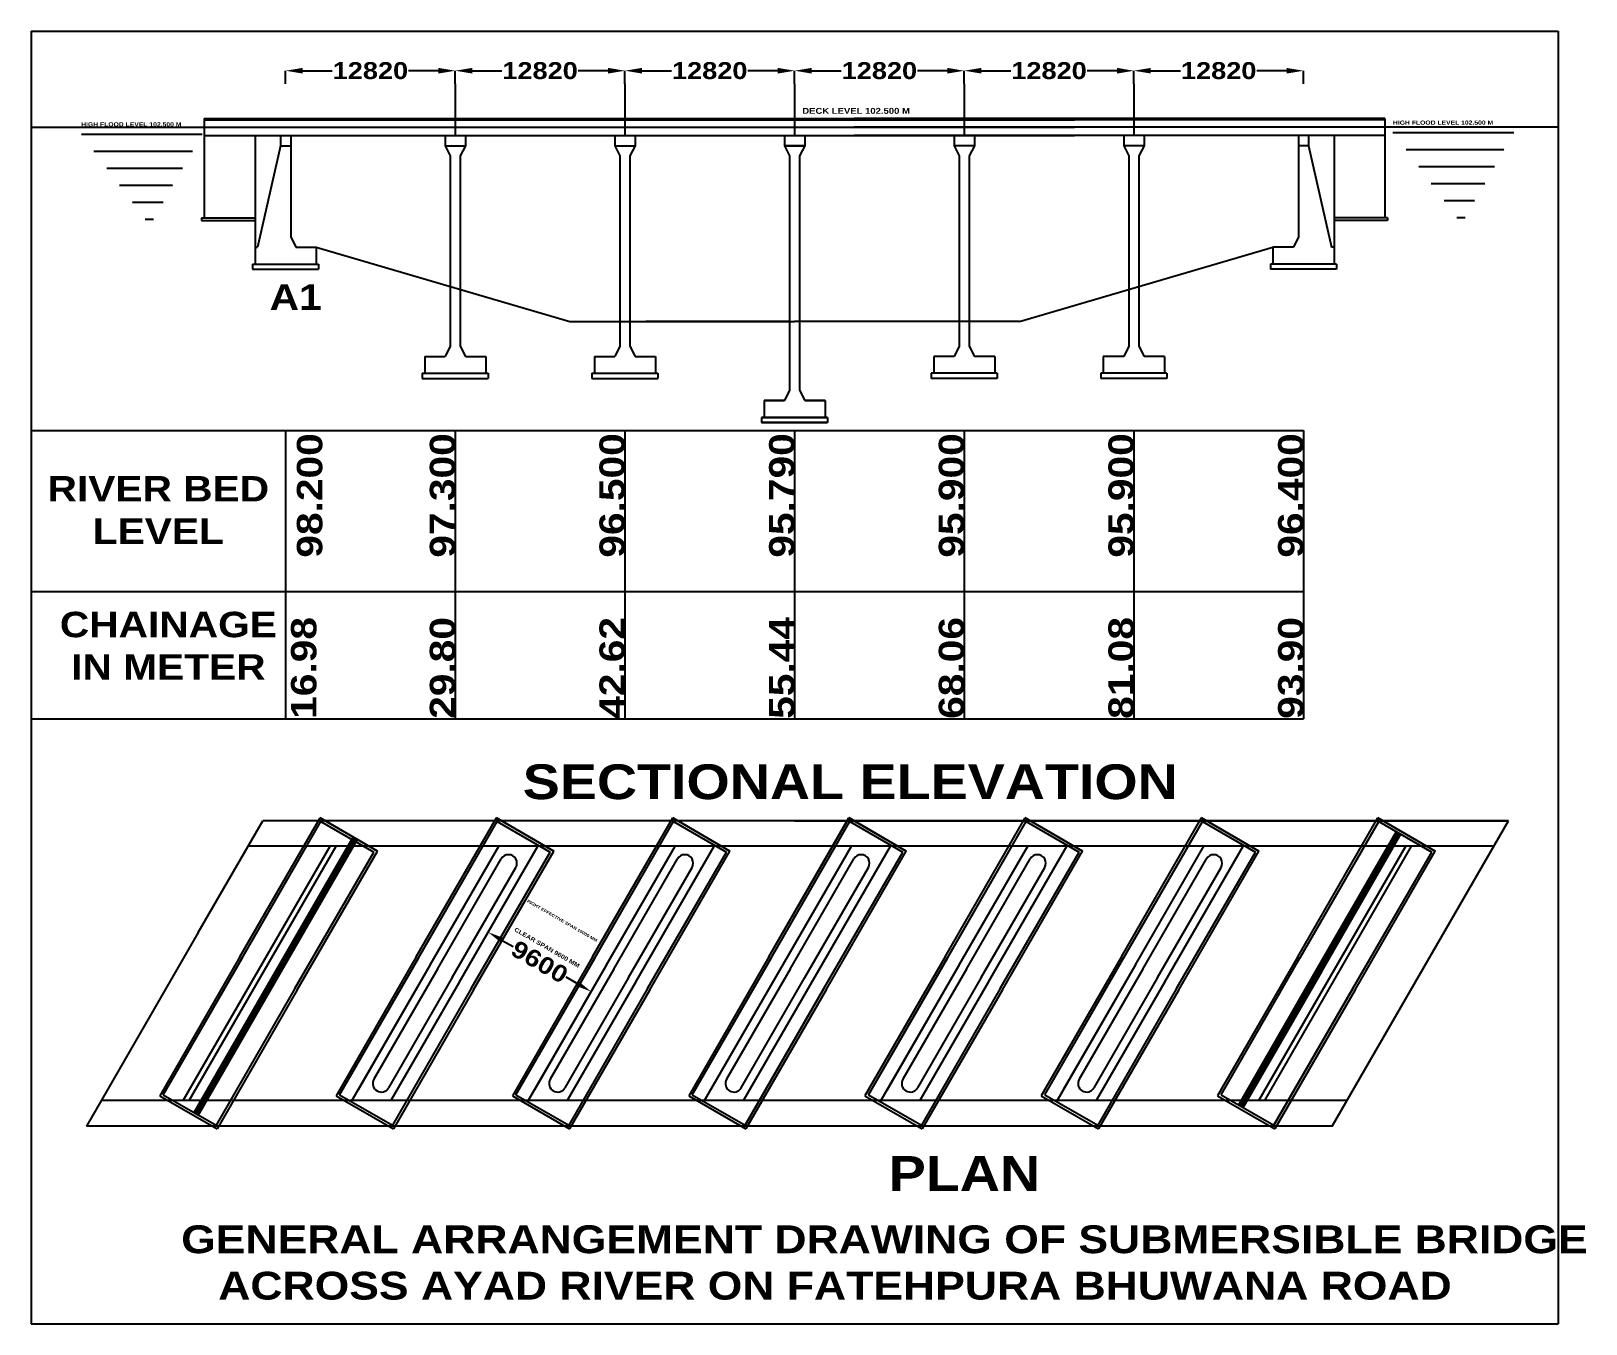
# Model space of a CAD drawing. Header units: millimetres. Extents: x -55849 to 35795, y -69701 to 6500.
import ezdxf

# ---------------------------------------------------------------- set-up
doc = ezdxf.new("R2010")
doc.units = ezdxf.units.MM
doc.linetypes.add('ACAD_ISO02W100', pattern=[15, 12, -3])
doc.styles.get("Standard").update_dxf_attribs({"font": 'ariblk.TTF'})
doc.dimstyles.new('ISO-25', dxfattribs={"dimtxt": 1000, "dimasz": 1000, "dimexe": 1.25, "dimexo": 0.625, "dimtad": 0, "dimtxsty": 'Standard', "dimcen": 75, "dimadec": 0, "dimazin": 0, "dimtfac": 1, "dimtmove": 0, "dimatfit": 2, "dimfxl": 0, "dimarcsym": 0})

# ---------------------------------------------------------------- blocks, each defined once
blk = doc.blocks.new('*D1')
at = {"color": 0, "lineweight": -2}
for p, q in [((-40849, 3390), (-40849, 4165)), ((-39849, 4164), (-38094, 4164)), ((-31849, 4164), (-33605, 4164)), ((-30849, 3390), (-30849, 4165))]:
    blk.add_line(p, q, dxfattribs=at)
at = {"color": 0}
for points in [[(-39849, 4331), (-39849, 3998), (-40849, 4164)], [(-31849, 4331), (-31849, 3998), (-30849, 4164)]]:
    blk.add_solid(points, dxfattribs=at)
at = {"layer": 'Defpoints', "color": 0}
for p in [(-30849, 4164), (-40849, 3389), (-30849, 3389)]:
    blk.add_point(p, dxfattribs=at)
at = {"color": 0, "insert": (-35849, 4164), "char_height": 1000, "attachment_point": 5}
blk.add_mtext('12820', dxfattribs=at)
blk = doc.blocks.new('*D2')
at = {"color": 0, "lineweight": -2}
for p, q in [((-30849, 3390), (-30849, 4165)), ((-29849, 4164), (-28094, 4164)), ((-21849, 4164), (-23605, 4164)), ((-20849, 3390), (-20849, 4165))]:
    blk.add_line(p, q, dxfattribs=at)
at = {"color": 0}
for points in [[(-29849, 4331), (-29849, 3998), (-30849, 4164)], [(-21849, 4331), (-21849, 3998), (-20849, 4164)]]:
    blk.add_solid(points, dxfattribs=at)
at = {"layer": 'Defpoints', "color": 0}
for p in [(-20849, 4164), (-30849, 3389), (-20849, 3389)]:
    blk.add_point(p, dxfattribs=at)
at = {"color": 0, "insert": (-25849, 4164), "char_height": 1000, "attachment_point": 5}
blk.add_mtext('12820', dxfattribs=at)
blk = doc.blocks.new('*D3')
at = {"color": 0, "lineweight": -2}
for p, q in [((-20849, 3390), (-20849, 4165)), ((-19849, 4164), (-18094, 4164)), ((-11849, 4164), (-13605, 4164)), ((-10849, 3390), (-10849, 4165))]:
    blk.add_line(p, q, dxfattribs=at)
at = {"color": 0}
for points in [[(-19849, 4331), (-19849, 3998), (-20849, 4164)], [(-11849, 4331), (-11849, 3998), (-10849, 4164)]]:
    blk.add_solid(points, dxfattribs=at)
at = {"layer": 'Defpoints', "color": 0}
for p in [(-10849, 4164), (-20849, 3389), (-10849, 3389)]:
    blk.add_point(p, dxfattribs=at)
at = {"color": 0, "insert": (-15849, 4164), "char_height": 1000, "attachment_point": 5}
blk.add_mtext('12820', dxfattribs=at)
blk = doc.blocks.new('*D7')
at = {"color": 0, "lineweight": -2}
for p, q in [((-10849, 3390), (-10849, 4165)), ((-9849, 4164), (-8094, 4164)), ((-1849, 4164), (-3605, 4164)), ((-849, 3390), (-849, 4165))]:
    blk.add_line(p, q, dxfattribs=at)
at = {"color": 0}
for points in [[(-9849, 4331), (-9849, 3998), (-10849, 4164)], [(-1849, 4331), (-1849, 3998), (-849, 4164)]]:
    blk.add_solid(points, dxfattribs=at)
at = {"layer": 'Defpoints', "color": 0}
for p in [(-10849, 4164), (-10849, 3389), (-849, 3389)]:
    blk.add_point(p, dxfattribs=at)
at = {"color": 0, "insert": (-5849, 4164), "char_height": 1000, "attachment_point": 5}
blk.add_mtext('12820', dxfattribs=at)
blk = doc.blocks.new('*D5')
at = {"color": 0, "lineweight": -2}
for p, q in [((9151, 3390), (9151, 4165)), ((10151, 4164), (11906, 4164)), ((18151, 4164), (16395, 4164)), ((19151, 3390), (19151, 4165))]:
    blk.add_line(p, q, dxfattribs=at)
at = {"color": 0}
for points in [[(10151, 4331), (10151, 3998), (9151, 4164)], [(18151, 4331), (18151, 3998), (19151, 4164)]]:
    blk.add_solid(points, dxfattribs=at)
at = {"layer": 'Defpoints', "color": 0}
for p in [(9151, 4164), (9151, 3389), (19151, 3389)]:
    blk.add_point(p, dxfattribs=at)
at = {"color": 0, "insert": (14151, 4164), "char_height": 1000, "attachment_point": 5}
blk.add_mtext('12820', dxfattribs=at)
blk = doc.blocks.new('*D6')
at = {"color": 0, "lineweight": -2}
for p, q in [((-849, 3390), (-849, 4165)), ((151, 4164), (1906, 4164)), ((8151, 4164), (6395, 4164)), ((9151, 3390), (9151, 4165))]:
    blk.add_line(p, q, dxfattribs=at)
at = {"color": 0}
for points in [[(151, 4331), (151, 3998), (-849, 4164)], [(8151, 4331), (8151, 3998), (9151, 4164)]]:
    blk.add_solid(points, dxfattribs=at)
at = {"layer": 'Defpoints', "color": 0}
for p in [(-849, 4164), (-849, 3389), (9151, 3389)]:
    blk.add_point(p, dxfattribs=at)
at = {"color": 0, "insert": (4151, 4164), "char_height": 1000, "attachment_point": 5}
blk.add_mtext('12820', dxfattribs=at)
blk = doc.blocks.new('*D24')
at = {"color": 0, "lineweight": -2}
for p, q in [((-29440, -47540), (-28904, -46612)), ((-28038, -47113), (-27442, -47457)), ((-23708, -49613), (-24305, -49269)), ((-23377, -51040), (-22842, -50112))]:
    blk.add_line(p, q, dxfattribs=at)
at = {"color": 0}
for points in [[(-27955, -46969), (-28122, -47257), (-28905, -46613)], [(-23625, -49469), (-23792, -49757), (-22842, -50113)]]:
    blk.add_solid(points, dxfattribs=at)
at = {"layer": 'Defpoints', "color": 0}
for p in [(-29440, -47540), (-22842, -50113), (-23378, -51040)]:
    blk.add_point(p, dxfattribs=at)
at = {"color": 0, "insert": (-25873, -48363), "char_height": 1000, "attachment_point": 5, "rotation": 330}
blk.add_mtext('9600', dxfattribs=at)

msp = doc.modelspace()

# ---------------------------------------------------------------- linework, layer by layer
for p, q in [((-55849.128, 6500.189), (-55849.128, -69701.26)), ((-55849.128, 6500.189), (34150.872, 6500.189)), ((34150.872, 6500.189), (34150.872, -69701.26)), ((-30849.128, 3389.045), (-30849.128, 339.045)), ((-20849.128, 3389.045), (-20849.128, 339.045)), ((-10849.128, 3389.045), (-10849.128, 339.045)), ((-10849.128, 3389.045), (-10849.128, 339.045)), ((-849.128, 3389.045), (-849.128, 339.045)), ((9150.872, 3389.045), (9150.872, 339.045)), ((-45649.128, 1339.045), (-45649.128, -4510.955)), ((-45649.128, 1339.045), (5644.458, 1339.045)), ((-45649.128, 1264.045), (5644.458, 1264.045)), ((23950.872, 1339.045), (-7342.715, 1339.045)), ((23950.872, 1264.045), (-7342.715, 1264.045)), ((23950.872, 1339.045), (23950.872, -4510.955)), ((-55849.128, 839.045), (5644.458, 839.045)), ((-45649.128, 339.045), (5644.458, 339.045)), ((-42649.128, 339.045), (-42649.128, -7232.633)), ((-41149.128, 339.045), (-41149.128, -260.955)), ((-40549.128, 339.045), (-40549.128, -5632.633)), ((-31449.128, 339.045), (-31449.128, -260.955)), ((-30249.128, 339.045), (-30249.128, -260.955)), ((-21449.128, 339.045), (-21449.128, -260.955)), ((-20249.128, 339.045), (-20249.128, -260.955)), ((-11449.128, 339.045), (-11449.128, -260.955)), ((-11449.128, 339.045), (-11449.128, -260.955)), ((-10249.128, 339.045), (-10249.128, -260.955)), ((-10249.128, 339.045), (-10249.128, -260.955)), ((34150.872, 839.045), (-7342.715, 839.045)), ((23950.872, 339.045), (-7342.715, 339.045)), ((-1449.128, 339.045), (-1449.128, -260.955)), ((-249.128, 339.045), (-249.128, -260.955)), ((8550.872, 339.045), (8550.872, -260.955)), ((9750.872, 339.045), (9750.872, -260.955)), ((18850.872, 339.045), (18850.872, -5632.633)), ((19450.872, 339.045), (19450.872, -260.955)), ((20950.872, 339.045), (20950.872, -7232.633)), ((-41149.128, -260.955), (-42499.128, -6232.633)), ((-41149.128, -260.955), (-40549.128, -260.955)), ((-31449.128, -260.955), (-30249.128, -260.955)), ((-31449.128, -260.955), (-31149.128, -860.955)), ((-31149.128, -860.955), (-31149.128, -12070.955)), ((-30249.128, -260.955), (-30549.128, -860.955)), ((-30549.128, -860.955), (-30549.128, -12070.955)), ((-21449.128, -260.955), (-21149.128, -860.955)), ((-21449.128, -260.955), (-20249.128, -260.955)), ((-21149.128, -860.955), (-21149.128, -12070.955)), ((-20249.128, -260.955), (-20549.128, -860.955)), ((-20549.128, -860.955), (-20549.128, -12070.955)), ((-11449.128, -260.955), (-10249.128, -260.955)), ((-11449.128, -260.955), (-11149.128, -860.955)), ((-11449.128, -260.955), (-11149.128, -860.955)), ((-10249.128, -260.955), (-11449.128, -260.955)), ((-11149.128, -860.955), (-11149.128, -14670.955)), ((-11149.128, -860.955), (-11149.128, -14670.955)), ((-10249.128, -260.955), (-10549.128, -860.955)), ((-10249.128, -260.955), (-10549.128, -860.955)), ((-10549.128, -860.955), (-10549.128, -14670.955)), ((-10549.128, -860.955), (-10549.128, -14670.955)), ((-249.128, -260.955), (-1449.128, -260.955)), ((-1449.128, -260.955), (-1149.128, -860.955)), ((-1149.128, -860.955), (-1149.128, -12070.955)), ((-249.128, -260.955), (-549.128, -860.955)), ((-549.128, -860.955), (-549.128, -12070.955)), ((9750.872, -260.955), (8550.872, -260.955)), ((8550.872, -260.955), (8850.872, -860.955)), ((8850.872, -860.955), (8850.872, -12070.955)), ((9750.872, -260.955), (9450.872, -860.955)), ((9450.872, -860.955), (9450.872, -12070.955)), ((19450.872, -260.955), (18850.872, -260.955)), ((19450.872, -260.955), (20800.872, -6232.633)), ((-45799.128, -4510.955), (-42649.128, -4510.955)), ((-45799.128, -4510.955), (-45799.128, -4660.955)), ((24100.872, -4510.955), (20950.872, -4510.955)), ((24100.872, -4510.955), (24100.872, -4660.955)), ((-45799.128, -4660.955), (-42649.128, -4660.955)), ((24100.872, -4660.955), (20950.872, -4660.955)), ((-42649.128, -6232.633), (-42499.128, -6232.633)), ((-40549.128, -5632.633), (-40249.128, -6232.633)), ((-40249.128, -6232.633), (-39049.128, -6232.633)), ((-39049.128, -6232.633), (-39049.128, -7232.633)), ((-39049.128, -6232.633), (-24098.62, -10610.955)), ((2400.364, -10610.955), (17350.872, -6232.633)), ((18550.872, -6232.633), (17350.872, -6232.633)), ((17350.872, -6232.633), (17350.872, -7232.633)), ((18850.872, -5632.633), (18550.872, -6232.633)), ((20950.872, -6232.633), (20800.872, -6232.633)), ((-42799.128, -7232.633), (-38899.128, -7232.633)), ((-42799.128, -7232.633), (-42799.128, -7532.633)), ((-38899.128, -7232.633), (-38899.128, -7532.633)), ((17200.872, -7232.633), (17200.872, -7532.633)), ((21100.872, -7232.633), (17200.872, -7232.633)), ((21100.872, -7232.633), (21100.872, -7532.633)), ((-42799.128, -7532.633), (-38899.128, -7532.633)), ((21100.872, -7532.633), (17200.872, -7532.633)), ((-24098.62, -10610.955), (-10849.128, -10610.955)), ((-24098.62, -10610.955), (-10849.128, -10610.955)), ((2400.364, -10610.955), (-10849.128, -10610.955)), ((2400.364, -10610.955), (-10849.128, -10610.955)), ((-32649.128, -12670.955), (-31449.128, -12670.955)), ((-32649.128, -12670.955), (-32649.128, -13670.955)), ((-31149.128, -12070.955), (-31449.128, -12670.955)), ((-30549.128, -12070.955), (-30249.128, -12670.955)), ((-30249.128, -12670.955), (-29049.128, -12670.955)), ((-29049.128, -12670.955), (-29049.128, -13670.955)), ((-22649.128, -12670.955), (-22649.128, -13670.955)), ((-22649.128, -12670.955), (-21449.128, -12670.955)), ((-21149.128, -12070.955), (-21449.128, -12670.955)), ((-20549.128, -12070.955), (-20249.128, -12670.955)), ((-20249.128, -12670.955), (-19049.128, -12670.955)), ((-19049.128, -12670.955), (-19049.128, -13670.955)), ((-1449.128, -12670.955), (-2649.128, -12670.955)), ((-2649.128, -12670.955), (-2649.128, -13670.955)), ((-1149.128, -12070.955), (-1449.128, -12670.955)), ((-549.128, -12070.955), (-249.128, -12670.955)), ((950.872, -12670.955), (-249.128, -12670.955)), ((950.872, -12670.955), (950.872, -13670.955)), ((7350.872, -12670.955), (7350.872, -13670.955)), ((8550.872, -12670.955), (7350.872, -12670.955)), ((8850.872, -12070.955), (8550.872, -12670.955)), ((9450.872, -12070.955), (9750.872, -12670.955)), ((10950.872, -12670.955), (9750.872, -12670.955)), ((10950.872, -12670.955), (10950.872, -13670.955)), ((-32799.128, -13670.955), (-32799.128, -13970.955)), ((-32799.128, -13670.955), (-28899.128, -13670.955)), ((-28899.128, -13670.955), (-28899.128, -13970.955)), ((-22799.128, -13670.955), (-18899.128, -13670.955)), ((-22799.128, -13670.955), (-22799.128, -13970.955)), ((-18899.128, -13670.955), (-18899.128, -13970.955)), ((1100.872, -13670.955), (-2799.128, -13670.955)), ((-2799.128, -13670.955), (-2799.128, -13970.955)), ((1100.872, -13670.955), (1100.872, -13970.955)), ((11100.872, -13670.955), (7200.872, -13670.955)), ((7200.872, -13670.955), (7200.872, -13970.955)), ((11100.872, -13670.955), (11100.872, -13970.955)), ((-32799.128, -13970.955), (-28899.128, -13970.955)), ((-22799.128, -13970.955), (-18899.128, -13970.955)), ((1100.872, -13970.955), (-2799.128, -13970.955)), ((11100.872, -13970.955), (7200.872, -13970.955)), ((-12649.128, -15270.955), (-12649.128, -16270.955)), ((-12649.128, -15270.955), (-11449.128, -15270.955)), ((-11449.128, -15270.955), (-12649.128, -15270.955)), ((-12649.128, -15270.955), (-12649.128, -16270.955)), ((-11149.128, -14670.955), (-11449.128, -15270.955)), ((-11149.128, -14670.955), (-11449.128, -15270.955)), ((-10549.128, -14670.955), (-10249.128, -15270.955)), ((-10549.128, -14670.955), (-10249.128, -15270.955)), ((-10249.128, -15270.955), (-9049.128, -15270.955)), ((-9049.128, -15270.955), (-10249.128, -15270.955)), ((-9049.128, -15270.955), (-9049.128, -16270.955)), ((-9049.128, -15270.955), (-9049.128, -16270.955)), ((-12799.128, -16270.955), (-12799.128, -16570.955)), ((-12799.128, -16270.955), (-8899.128, -16270.955)), ((-8899.128, -16270.955), (-12799.128, -16270.955)), ((-12799.128, -16270.955), (-12799.128, -16570.955)), ((-8899.128, -16270.955), (-8899.128, -16570.955)), ((-8899.128, -16270.955), (-8899.128, -16570.955)), ((-55849.128, -17037.181), (19150.872, -17037.181)), ((-55849.128, -17037.181), (-55849.128, -34037.181)), ((-55849.128, -17037.181), (-55849.128, -34037.181)), ((-40849.128, -17037.181), (-40849.128, -34037.181)), ((-40849.128, -17037.181), (-40849.128, -34037.181)), ((-30849.128, -17037.181), (-30849.128, -34037.181)), ((-20849.128, -17037.181), (-20849.128, -34037.181)), ((-12799.128, -16570.955), (-8899.128, -16570.955)), ((-8899.128, -16570.955), (-12799.128, -16570.955)), ((-10849.128, -17037.181), (-10849.128, -34037.181)), ((-849.128, -17037.181), (-849.128, -34037.181)), ((-849.128, -17037.181), (-849.128, -34037.181)), ((9150.872, -17037.181), (9150.872, -34037.181)), ((9150.872, -17037.181), (9150.872, -34037.181)), ((19150.872, -17037.181), (19150.872, -34037.181)), ((-55849.128, -26537.181), (19150.872, -26537.181)), ((-55849.128, -34037.181), (19150.872, -34037.181)), ((-48061.769, -56194.416), (-38686.769, -39956.44)), ((-46009.845, -46640.38), (-42199.333, -40040.38)), ((-43541.673, -48065.38), (-38816.673, -39881.44)), ((-43541.673, -48065.38), (-38816.673, -39881.44)), ((-43411.769, -48140.38), (-38761.769, -40086.343)), ((-15872.161, -40040.38), (-42199.333, -40040.38)), ((-38816.673, -39881.44), (-35439.174, -41831.44)), ((-35439.174, -41831.44), (-38816.673, -39881.44)), ((-38816.673, -39881.44), (-35439.174, -41831.44)), ((-38761.769, -40086.343), (-35644.077, -41886.343)), ((-38761.769, -40086.343), (-35644.077, -41886.343)), ((-35439.174, -41831.44), (-38686.769, -39956.44)), ((-36656.771, -40040.38), (-37811.471, -40040.38)), ((-26264.466, -40040.38), (-37811.471, -40040.38)), ((-37669.464, -56194.416), (-28294.464, -39956.44)), ((-33149.368, -48065.38), (-28424.368, -39881.44)), ((-33149.368, -48065.38), (-28424.368, -39881.44)), ((-33019.464, -48140.38), (-28369.464, -40086.343)), ((62.706, -40040.38), (-30895.761, -40040.38)), ((-28424.368, -39881.44), (-25046.869, -41831.44)), ((-25046.869, -41831.44), (-28424.368, -39881.44)), ((-28424.368, -39881.44), (-25046.869, -41831.44)), ((-28369.464, -40086.343), (-25251.773, -41886.343)), ((-25046.869, -41831.44), (-28294.464, -39956.44)), ((-27277.159, -56194.416), (-17902.159, -39956.44)), ((-22757.063, -48065.38), (-18032.063, -39881.44)), ((-22757.063, -48065.38), (-18032.063, -39881.44)), ((-22627.159, -48140.38), (-17977.159, -40086.343)), ((-18032.063, -39881.44), (-14654.564, -41831.44)), ((-14654.564, -41831.44), (-18032.063, -39881.44)), ((-18032.063, -39881.44), (-14654.564, -41831.44)), ((-17977.159, -40086.343), (-14859.468, -41886.343)), ((-17977.159, -40086.343), (-14859.468, -41886.343)), ((-14654.564, -41831.44), (-17902.159, -39956.44)), ((-16884.769, -56194.416), (-7509.769, -39956.44)), ((-12364.758, -48065.38), (-7639.758, -39881.44)), ((-12364.673, -48065.38), (-7639.673, -39881.44)), ((-12364.673, -48065.38), (-7639.673, -39881.44)), ((-12234.854, -48140.38), (-7584.854, -40086.343)), ((-12234.769, -48140.38), (-7584.769, -40086.343)), ((-10849.128, -40040.38), (31239.706, -40040.38)), ((-5479.771, -40040.38), (-10675.923, -40040.38)), ((4912.534, -40040.38), (-10675.923, -40040.38)), ((15304.839, -40040.38), (-10111.065, -40040.38)), ((-7639.758, -39881.44), (-4262.259, -41831.44)), ((-4262.259, -41831.44), (-7639.758, -39881.44)), ((-7639.673, -39881.44), (-4262.174, -41831.44)), ((-4262.174, -41831.44), (-7639.673, -39881.44)), ((-7639.673, -39881.44), (-4262.174, -41831.44)), ((-7584.854, -40086.343), (-4467.163, -41886.343)), ((-7584.769, -40086.343), (-4467.077, -41886.343)), ((-7584.769, -40086.343), (-4467.077, -41886.343)), ((-4262.174, -41831.44), (-7509.769, -39956.44)), ((-6492.464, -56194.416), (2882.536, -39956.44)), ((-1972.368, -48065.38), (2752.632, -39881.44)), ((-1972.368, -48065.38), (2752.632, -39881.44)), ((-1842.464, -48140.38), (2807.536, -40086.343)), ((31239.706, -40040.38), (281.239, -40040.38)), ((2752.632, -39881.44), (6130.131, -41831.44)), ((6130.131, -41831.44), (2752.632, -39881.44)), ((2752.632, -39881.44), (6130.131, -41831.44)), ((2807.536, -40086.343), (5925.227, -41886.343)), ((2807.536, -40086.343), (5925.227, -41886.343)), ((6130.131, -41831.44), (2882.536, -39956.44)), ((3899.841, -56194.416), (13274.841, -39956.44)), ((8419.937, -48065.38), (13144.937, -39881.44)), ((8419.937, -48065.38), (13144.937, -39881.44)), ((8549.841, -48140.38), (13199.841, -40086.343)), ((13144.937, -39881.44), (16522.436, -41831.44)), ((16522.436, -41831.44), (13144.937, -39881.44)), ((13144.937, -39881.44), (16522.436, -41831.44)), ((13199.841, -40086.343), (16317.532, -41886.343)), ((13199.841, -40086.343), (16317.532, -41886.343)), ((16522.436, -41831.44), (13274.841, -39956.44)), ((18812.242, -48065.38), (23537.242, -39881.44)), ((18942.146, -48140.38), (23592.146, -40086.343)), ((23537.242, -39881.44), (26914.741, -41831.44)), ((26914.741, -41831.44), (23537.242, -39881.44)), ((23592.146, -40086.343), (26709.837, -41886.343)), ((24657.913, -51440.38), (31239.706, -40040.38)), ((-46243.115, -57244.416), (-36868.115, -41006.44)), ((-46156.513, -57294.416), (-36781.513, -41056.44)), ((-46069.91, -57344.416), (-36694.91, -41106.44)), ((-45983.308, -57394.416), (-36608.308, -41156.44)), ((19981.376, -48740.38), (24631.376, -40686.343)), ((20067.979, -48790.38), (24717.979, -40736.343)), ((20154.581, -48840.38), (24804.581, -40786.343)), ((20241.184, -48890.38), (24891.184, -40836.343)), ((-46875.87, -56540.38), (-38215.616, -41540.38)), ((-46529.46, -56540.38), (-37869.206, -41540.38)), ((-15583.486, -41540.38), (-43065.359, -41540.38)), ((-40294.077, -49940.38), (-35644.077, -41886.343)), ((-40294.077, -49940.38), (-35644.077, -41886.343)), ((-40164.174, -50015.38), (-35439.174, -41831.44)), ((-40164.174, -50015.38), (-35439.174, -41831.44)), ((-25975.791, -41540.38), (-38215.616, -41540.38)), ((-32326.644, -48540.38), (-28285.192, -41540.38)), ((-32326.644, -48540.38), (-28285.192, -41540.38)), ((-803.319, -41540.38), (-30895.761, -41540.38)), ((-30594.593, -49540.38), (-25975.791, -41540.38)), ((-30594.593, -49540.38), (-25975.791, -41540.38)), ((-29901.773, -49940.38), (-25251.773, -41886.343)), ((-29901.773, -49940.38), (-25251.773, -41886.343)), ((-29771.869, -50015.38), (-25046.869, -41831.44)), ((-29771.869, -50015.38), (-25046.869, -41831.44)), ((-25850.999, -41540.38), (-25251.773, -41886.343)), ((-21934.339, -48540.38), (-17892.887, -41540.38)), ((-21934.339, -48540.38), (-17892.887, -41540.38)), ((-20202.288, -49540.38), (-15583.486, -41540.38)), ((-20202.288, -49540.38), (-15583.486, -41540.38)), ((-19509.468, -49940.38), (-14859.468, -41886.343)), ((-19509.468, -49940.38), (-14859.468, -41886.343)), ((-19379.564, -50015.38), (-14654.564, -41831.44)), ((-19379.564, -50015.38), (-14654.564, -41831.44)), ((-16160.751, -56540.38), (-7500.497, -41540.38)), ((-13851.35, -56540.38), (-5191.096, -41540.38)), ((-5191.096, -41540.38), (-10675.923, -41540.38)), ((5201.209, -41540.38), (-10675.923, -41540.38)), ((15593.514, -41540.38), (-10111.065, -41540.38)), ((-9117.163, -49940.38), (-4467.163, -41886.343)), ((-9117.163, -49940.38), (-4467.163, -41886.343)), ((-9117.077, -49940.38), (-4467.077, -41886.343)), ((-9117.077, -49940.38), (-4467.077, -41886.343)), ((-8987.259, -50015.38), (-4262.259, -41831.44)), ((-8987.174, -50015.38), (-4262.174, -41831.44)), ((-8987.174, -50015.38), (-4262.174, -41831.44)), ((-1149.644, -48540.38), (2891.808, -41540.38)), ((-1149.644, -48540.38), (2891.808, -41540.38)), ((30373.681, -41540.38), (281.239, -41540.38)), ((582.407, -49540.38), (5201.209, -41540.38)), ((582.407, -49540.38), (5201.209, -41540.38)), ((1275.227, -49940.38), (5925.227, -41886.343)), ((1275.227, -49940.38), (5925.227, -41886.343)), ((1405.131, -50015.38), (6130.131, -41831.44)), ((1405.131, -50015.38), (6130.131, -41831.44)), ((9242.661, -48540.38), (13284.113, -41540.38)), ((9242.661, -48540.38), (13284.113, -41540.38)), ((10974.712, -49540.38), (15593.514, -41540.38)), ((10974.712, -49540.38), (15593.514, -41540.38)), ((11667.532, -49940.38), (16317.532, -41886.343)), ((11667.532, -49940.38), (16317.532, -41886.343)), ((11797.436, -50015.38), (16522.436, -41831.44)), ((11797.436, -50015.38), (16522.436, -41831.44)), ((20760.799, -49190.38), (25177.529, -41540.38)), ((21020.607, -49340.38), (25523.939, -41540.38)), ((22059.837, -49940.38), (26709.837, -41886.343)), ((22059.837, -49940.38), (26709.837, -41886.343)), ((22189.741, -50015.38), (26914.741, -41831.44)), ((-31893.631, -48790.38), (-28143.631, -42295.189)), ((-31893.631, -48790.38), (-28143.631, -42295.189)), ((-31027.606, -49290.38), (-27277.606, -42795.189)), ((-31027.606, -49290.38), (-27277.606, -42795.189)), ((-21501.326, -48790.38), (-17751.326, -42295.189)), ((-21501.326, -48790.38), (-17751.326, -42295.189)), ((-20635.301, -49290.38), (-16885.301, -42795.189)), ((-20635.301, -49290.38), (-16885.301, -42795.189)), ((-11108.936, -48790.38), (-7358.936, -42295.189)), ((-10242.91, -49290.38), (-6492.91, -42795.189)), ((-716.631, -48790.38), (3033.369, -42295.189)), ((-716.631, -48790.38), (3033.369, -42295.189)), ((149.394, -49290.38), (3899.394, -42795.189)), ((149.394, -49290.38), (3899.394, -42795.189)), ((9675.674, -48790.38), (13425.674, -42295.189)), ((9675.674, -48790.38), (13425.674, -42295.189)), ((10541.699, -49290.38), (14291.699, -42795.189)), ((10541.699, -49290.38), (14291.699, -42795.189)), ((-46009.845, -46640.38), (-52591.638, -58040.38)), ((-43541.673, -48065.38), (-48266.673, -56249.32)), ((-43541.673, -48065.38), (-48266.673, -56249.32)), ((-48061.769, -56194.416), (-43411.769, -48140.38)), ((-33149.368, -48065.38), (-37874.368, -56249.32)), ((-33149.368, -48065.38), (-37874.368, -56249.32)), ((-37669.464, -56194.416), (-33019.464, -48140.38)), ((-32326.644, -48540.38), (-36945.446, -56540.38)), ((-32326.644, -48540.38), (-36945.446, -56540.38)), ((-32326.644, -48540.38), (-36576.644, -55901.596)), ((-32326.644, -48540.38), (-36576.644, -55901.596)), ((-22757.063, -48065.38), (-27482.063, -56249.32)), ((-22757.063, -48065.38), (-27482.063, -56249.32)), ((-27277.159, -56194.416), (-22627.159, -48140.38)), ((-21934.339, -48540.38), (-26553.141, -56540.38)), ((-21934.339, -48540.38), (-26553.141, -56540.38)), ((-21934.339, -48540.38), (-26184.339, -55901.596)), ((-21934.339, -48540.38), (-26184.339, -55901.596)), ((-12364.758, -48065.38), (-17089.758, -56249.32)), ((-12364.673, -48065.38), (-17089.673, -56249.32)), ((-12364.673, -48065.38), (-17089.673, -56249.32)), ((-16884.854, -56194.416), (-12234.854, -48140.38)), ((-16884.769, -56194.416), (-12234.769, -48140.38)), ((-1972.368, -48065.38), (-6697.368, -56249.32)), ((-1972.368, -48065.38), (-6697.368, -56249.32)), ((-6492.464, -56194.416), (-1842.464, -48140.38)), ((-1149.644, -48540.38), (-5768.446, -56540.38)), ((-1149.644, -48540.38), (-5768.446, -56540.38)), ((-1149.644, -48540.38), (-5399.644, -55901.596)), ((-1149.644, -48540.38), (-5399.644, -55901.596)), ((8419.937, -48065.38), (3694.937, -56249.32)), ((8419.937, -48065.38), (3694.937, -56249.32)), ((3899.841, -56194.416), (8549.841, -48140.38)), ((9242.661, -48540.38), (4623.859, -56540.38)), ((9242.661, -48540.38), (4623.859, -56540.38)), ((9242.661, -48540.38), (4992.661, -55901.596)), ((9242.661, -48540.38), (4992.661, -55901.596)), ((18812.242, -48065.38), (14087.242, -56249.32)), ((14292.146, -56194.416), (18942.146, -48140.38)), ((-31893.631, -48790.38), (-35643.631, -55285.57)), ((-31893.631, -48790.38), (-35643.631, -55285.57)), ((-31893.631, -48790.38), (-35643.631, -55285.57)), ((-31893.631, -48790.38), (-35643.631, -55285.57)), ((-31027.606, -49290.38), (-34777.606, -55785.57)), ((-31027.606, -49290.38), (-34777.606, -55785.57)), ((-31027.606, -49290.38), (-34777.606, -55785.57)), ((-31027.606, -49290.38), (-34777.606, -55785.57)), ((-21501.326, -48790.38), (-25251.326, -55285.57)), ((-21501.326, -48790.38), (-25251.326, -55285.57)), ((-21501.326, -48790.38), (-25251.326, -55285.57)), ((-21501.326, -48790.38), (-25251.326, -55285.57)), ((-20635.301, -49290.38), (-24385.301, -55785.57)), ((-20635.301, -49290.38), (-24385.301, -55785.57)), ((-20635.301, -49290.38), (-24385.301, -55785.57)), ((-20635.301, -49290.38), (-24385.301, -55785.57)), ((-11108.936, -48790.38), (-14858.936, -55285.57)), ((-11108.936, -48790.38), (-14858.936, -55285.57)), ((-11108.936, -48790.38), (-14858.936, -55285.57)), ((-13992.91, -55785.57), (-10242.91, -49290.38)), ((-716.631, -48790.38), (-4466.631, -55285.57)), ((-716.631, -48790.38), (-4466.631, -55285.57)), ((-716.631, -48790.38), (-4466.631, -55285.57)), ((-716.631, -48790.38), (-4466.631, -55285.57)), ((149.394, -49290.38), (-3600.606, -55785.57)), ((149.394, -49290.38), (-3600.606, -55785.57)), ((149.394, -49290.38), (-3600.606, -55785.57)), ((149.394, -49290.38), (-3600.606, -55785.57)), ((9675.674, -48790.38), (5925.674, -55285.57)), ((9675.674, -48790.38), (5925.674, -55285.57)), ((9675.674, -48790.38), (5925.674, -55285.57)), ((9675.674, -48790.38), (5925.674, -55285.57)), ((10541.699, -49290.38), (6791.699, -55785.57)), ((10541.699, -49290.38), (6791.699, -55785.57)), ((10541.699, -49290.38), (6791.699, -55785.57)), ((10541.699, -49290.38), (6791.699, -55785.57)), ((15331.376, -56794.416), (19981.376, -48740.38)), ((15331.376, -56794.416), (19981.376, -48740.38)), ((15417.979, -56844.416), (20067.979, -48790.38)), ((15417.979, -56844.416), (20067.979, -48790.38)), ((15417.979, -56844.416), (20067.979, -48790.38)), ((15504.581, -56894.416), (20154.581, -48840.38)), ((15504.581, -56894.416), (20154.581, -48840.38)), ((15591.184, -56944.416), (20241.184, -48890.38)), ((16517.274, -56540.38), (20760.799, -49190.38)), ((16863.685, -56540.38), (21020.607, -49340.38)), ((-40294.077, -49940.38), (-44944.077, -57994.416)), ((-40294.077, -49940.38), (-44944.077, -57994.416)), ((-40164.174, -50015.38), (-44889.174, -58199.32)), ((-40164.174, -50015.38), (-44889.174, -58199.32)), ((-30594.593, -49540.38), (-34636.045, -56540.38)), ((-30594.593, -49540.38), (-34636.045, -56540.38)), ((-30594.593, -49540.38), (-34636.045, -56540.38)), ((-30594.593, -49540.38), (-34636.045, -56540.38)), ((-29901.773, -49940.38), (-34551.773, -57994.416)), ((-29901.773, -49940.38), (-34551.773, -57994.416)), ((-29771.869, -50015.38), (-34496.869, -58199.32)), ((-29771.869, -50015.38), (-34496.869, -58199.32)), ((-20202.288, -49540.38), (-24243.74, -56540.38)), ((-20202.288, -49540.38), (-24243.74, -56540.38)), ((-20202.288, -49540.38), (-24243.74, -56540.38)), ((-20202.288, -49540.38), (-24243.74, -56540.38)), ((-19509.468, -49940.38), (-24159.468, -57994.416)), ((-19509.468, -49940.38), (-24159.468, -57994.416)), ((-19379.564, -50015.38), (-24104.564, -58199.32)), ((-19379.564, -50015.38), (-24104.564, -58199.32)), ((-9117.163, -49940.38), (-13767.163, -57994.416)), ((-13767.163, -57994.416), (-9117.163, -49940.38)), ((-9117.077, -49940.38), (-13767.077, -57994.416)), ((-9117.077, -49940.38), (-13767.077, -57994.416)), ((-8987.259, -50015.38), (-13712.259, -58199.32)), ((-8987.174, -50015.38), (-13712.174, -58199.32)), ((-8987.174, -50015.38), (-13712.174, -58199.32)), ((582.407, -49540.38), (-3459.045, -56540.38)), ((582.407, -49540.38), (-3459.045, -56540.38)), ((582.407, -49540.38), (-3459.045, -56540.38)), ((582.407, -49540.38), (-3459.045, -56540.38)), ((1275.227, -49940.38), (-3374.773, -57994.416)), ((1275.227, -49940.38), (-3374.773, -57994.416)), ((1405.131, -50015.38), (-3319.869, -58199.32)), ((1405.131, -50015.38), (-3319.869, -58199.32)), ((10974.712, -49540.38), (6933.26, -56540.38)), ((10974.712, -49540.38), (6933.26, -56540.38)), ((10974.712, -49540.38), (6933.26, -56540.38)), ((10974.712, -49540.38), (6933.26, -56540.38)), ((11667.532, -49940.38), (7017.532, -57994.416)), ((11667.532, -49940.38), (7017.532, -57994.416)), ((11797.436, -50015.38), (7072.436, -58199.32)), ((11797.436, -50015.38), (7072.436, -58199.32)), ((22059.837, -49940.38), (17409.837, -57994.416)), ((17409.837, -57994.416), (22059.837, -49940.38)), ((22189.741, -50015.38), (17464.741, -58199.32)), ((20847.401, -58040.38), (24657.913, -51440.38)), ((-24243.74, -56540.38), (-51725.613, -56540.38)), ((-48266.673, -56249.32), (-44889.174, -58199.32)), ((-48266.673, -56249.32), (-44889.174, -58199.32)), ((-48061.769, -56194.416), (-44944.077, -57994.416)), ((-48061.769, -56194.416), (-44944.077, -57994.416)), ((-34636.045, -56540.38), (-41852.923, -56540.38)), ((-37874.368, -56249.32), (-34496.869, -58199.32)), ((-37874.368, -56249.32), (-34496.869, -58199.32)), ((-37669.464, -56194.416), (-34551.773, -57994.416)), ((-37669.464, -56194.416), (-34551.773, -57994.416)), ((-9463.573, -56540.38), (-30895.761, -56540.38)), ((-27482.063, -56249.32), (-24104.564, -58199.32)), ((-27482.063, -56249.32), (-24104.564, -58199.32)), ((-27277.159, -56194.416), (-24159.468, -57994.416)), ((-27277.159, -56194.416), (-24159.468, -57994.416)), ((-17089.758, -56249.32), (-13712.259, -58199.32)), ((-17089.673, -56249.32), (-13712.174, -58199.32)), ((-17089.673, -56249.32), (-13712.174, -58199.32)), ((-16884.854, -56194.416), (-13767.163, -57994.416)), ((-16884.769, -56194.416), (-13767.077, -57994.416)), ((-16884.769, -56194.416), (-13767.077, -57994.416)), ((-3459.045, -56540.38), (-10675.923, -56540.38)), ((6933.26, -56540.38), (-10111.065, -56540.38)), ((-6697.368, -56249.32), (-3319.869, -58199.32)), ((-6697.368, -56249.32), (-3319.869, -58199.32)), ((-6492.464, -56194.416), (-3374.773, -57994.416)), ((-6492.464, -56194.416), (-3374.773, -57994.416)), ((21713.427, -56540.38), (281.239, -56540.38)), ((3694.937, -56249.32), (7072.436, -58199.32)), ((3694.937, -56249.32), (7072.436, -58199.32)), ((3899.841, -56194.416), (7017.532, -57994.416)), ((3899.841, -56194.416), (7017.532, -57994.416)), ((14087.242, -56249.32), (17464.741, -58199.32)), ((14292.146, -56194.416), (17409.837, -57994.416)), ((-26264.466, -58040.38), (-52591.638, -58040.38)), ((-36656.771, -58040.38), (-41852.923, -58040.38)), ((-10329.599, -58040.38), (-30895.761, -58040.38)), ((-5479.771, -58040.38), (-10675.923, -58040.38)), ((4912.534, -58040.38), (-10111.065, -58040.38)), ((20847.401, -58040.38), (281.239, -58040.38)), ((-55849.128, -69701.26), (34150.872, -69701.26))]:
    msp.add_line(p, q)
at = {"linetype": 'ACAD_ISO02W100'}
for p, q in [((-45763.781, 397.316), (-52903.364, 397.316)), ((31557.045, 500.196), (24417.462, 500.196)), ((-46339.687, -602.684), (-52148.991, -602.684)), ((30981.139, -499.804), (25171.835, -499.804)), ((-46915.593, -1602.684), (-51394.618, -1602.684)), ((30405.233, -1499.804), (25926.208, -1499.804)), ((-47491.499, -2602.684), (-50640.245, -2602.684)), ((29829.327, -2499.804), (26680.582, -2499.804)), ((-48067.405, -3602.684), (-49885.872, -3602.684)), ((29253.421, -3499.804), (27434.955, -3499.804)), ((28677.515, -4499.804), (28189.328, -4499.804)), ((-48643.311, -4602.684), (-49131.499, -4602.684)), ((-11149.128, -10610.955), (-19618.99, -10610.955))]:
    msp.add_line(p, q, dxfattribs=at)
for centre, start, end in [((-27710.618, -42545.189), 330, 150), ((-27710.618, -42545.189), 330, 150), ((-17318.313, -42545.189), 330, 150), ((-17318.314, -42545.189), 330, 150), ((-6925.923, -42545.189), 330, 150), ((-6925.923, -42545.189), 330, 150), ((3466.382, -42545.189), 330, 150), ((3466.382, -42545.189), 330, 150), ((13858.687, -42545.189), 330, 150), ((13858.686, -42545.189), 330, 150), ((-35210.618, -55535.57), 150, 330), ((-35210.618, -55535.57), 150, 330), ((-35210.618, -55535.57), 150, 330), ((-35210.618, -55535.57), 150, 330), ((-24818.314, -55535.57), 150, 330), ((-24818.314, -55535.57), 150, 330), ((-24818.313, -55535.57), 150, 330), ((-24818.313, -55535.57), 150, 330), ((-14425.923, -55535.57), 150, 330), ((-14425.923, -55535.57), 150, 330), ((-14425.923, -55535.57), 150, 330), ((-14425.923, -55535.57), 150, 330), ((-4033.618, -55535.57), 150, 330), ((-4033.618, -55535.57), 150, 330), ((-4033.618, -55535.57), 150, 330), ((-4033.618, -55535.57), 150, 330), ((6358.686, -55535.57), 150, 330), ((6358.686, -55535.57), 150, 330), ((6358.687, -55535.57), 150, 330), ((6358.687, -55535.57), 150, 330)]:
    msp.add_arc(centre, 500, start, end)

# ---------------------------------------------------------------- texts
for s, height, rotation, p in [('98.200', 1500, 90, (-38684.025, -24537.181)), ('97.300', 1500, 90, (-30849.128, -24537.181)), ('96.500', 1500, 90, (-20849.128, -24537.181)), ('95.790', 1500, 90, (-10849.128, -24537.181)), ('95.900', 1500, 90, (-849.128, -24537.181)), ('95.900', 1500, 90, (9150.872, -24537.181)), ('96.400', 1500, 90, (19150.872, -24537.181)), ('16.98', 1500, 90, (-39030.767, -34037.181)), ('29.80', 1500, 90, (-30849.128, -34037.181)), ('42.62', 1500, 90, (-20849.128, -34037.181)), ('55.44', 1500, 90, (-10849.128, -34037.181)), ('68.06', 1500, 90, (-849.128, -34037.181)), ('81.08', 1500, 90, (9150.872, -34037.181)), ('93.90', 1500, 90, (19150.872, -34037.181)), ('RIGHT EFFECTIVE SPAN 10000 MM', 175, 330, (-26638.627, -44826.143)), ('CLEAR SPAN 9600 MM', 250, 330, (-27394.892, -46533.462))]:
    msp.add_text(s, height=height, rotation=rotation).set_placement(p)
for s, insert, char_height, width, attachment_point in [('DECK LEVEL 102.500 M', (-10393.362, 1973.838), 350, 129966.81099, 1), ('HIGH FLOOD LEVEL 102.500 M', (-52898.176, 1127.588), 250, 92833.43642, 1), ('HIGH FLOOD LEVEL 102.500 M', (24422.65, 1230.467), 250, 92833.43642, 1), ('A1', (-41788.072, -8430.777), 1500, 1743.2511, 1), ('RIVER BED LEVEL', (-48349.128, -21726.018), 1500, 15000, 5), ('CHAINAGE IN METER', (-47758.847, -29727.454), 1500, 15000, 5), ('SECTIONAL ELEVATION', (-26871.59, -36720.138), 2050.3125, 761350.22043, 1), ('PLAN', (-5297.998, -59807.454), 2050.3125, 761350.22043, 1), ('GENERAL ARRANGEMENT DRAWING OF SUBMERSIBLE BRIDGE\\P   ACROSS AYAD RIVER ON FATEHPURA BHUWANA ROAD', (-47004.053, -63893.228), 1640.25, 609080.17634, 1)]:
    msp.add_mtext(s, dxfattribs=dict(insert=insert, char_height=char_height, width=width, attachment_point=attachment_point))

# ---------------------------------------------------------------- dimensions: what is measured, and where the dimension line sits
for base, p1, p2, picture, middle in [((-30849.128, 4164.212), (-40849.128, 3389.045), (-30849.128, 3389.045), '*D1', (-35849.128, 4164.212)), ((-20849.128, 4164.212), (-30849.128, 3389.045), (-20849.128, 3389.045), '*D2', (-25849.128, 4164.212)), ((-10849.128, 4164.212), (-20849.128, 3389.045), (-10849.128, 3389.045), '*D3', (-15849.128, 4164.212))]:
    dim = msp.add_linear_dim(base=base, p1=p1, p2=p2, text='12820', dimstyle='ISO-25')
    dim.commit()
    dim.dimension.update_dxf_attribs({"geometry": picture, "text_midpoint": middle})
for base, p1, p2, picture, middle in [((-10849.128, 4164.212), (-849.128, 3389.045), (-10849.128, 3389.045), '*D7', (-5849.128, 4164.212)), ((-849.128, 4164.212), (9150.872, 3389.045), (-849.128, 3389.045), '*D6', (4150.872, 4164.212)), ((9150.872, 4164.212), (19150.872, 3389.045), (9150.872, 3389.045), '*D5', (14150.872, 4164.212))]:
    dim = msp.add_linear_dim(base=base, p1=p1, p2=p2, angle=180, text='12820', dimstyle='ISO-25')
    dim.commit()
    dim.dimension.update_dxf_attribs({"geometry": picture, "text_midpoint": middle})
dim = msp.add_aligned_dim(p1=(-29439.892, -47540.38), p2=(-23377.715, -51040.38), distance=1070.767, text='9600', dimstyle='ISO-25')
dim.commit()
dim.dimension.update_dxf_attribs({"geometry": '*D24', "text_midpoint": (-25873.42, -48363.068)})

doc.saveas('drawing.dxf')
